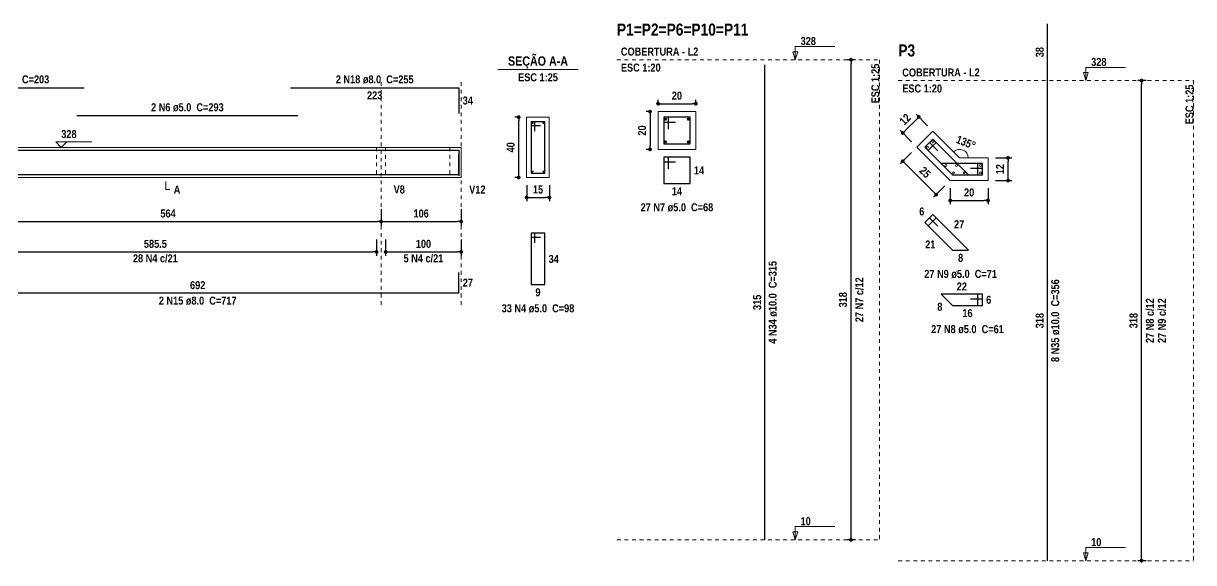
# Model space of a CAD drawing. Header units: millimetres. Extents: x 2249 to 2676, y -663 to -441.
# Drawn here: x 2477.18 to 2508.16, y -570.56 to -556.28 of the extents above; entities that cross this region are included whole.
import ezdxf

# ---------------------------------------------------------------- set-up
doc = ezdxf.new("R2010")
doc.units = ezdxf.units.MM
doc.header["$LTSCALE"] = 0.5
doc.header["$MEASUREMENT"] = 0
doc.header["$PDMODE"] = 34
doc.linetypes.add('DOT2', pattern=[3.175, 0, -3.175])
doc.layers.get('0').update_dxf_attribs({"linetype": 'CONTINUOUS'})
doc.layers.get('DEFPOINTS').update_dxf_attribs({"linetype": 'CONTINUOUS'})
for name, color, linetype, lineweight in [('Descrição da armadura', 7, 'CONTINUOUS', 5), ('DT-Barras na forma', 2, 'CONTINUOUS', 30), ('DT-Barras no corte', 5, 'CONTINUOUS', 5), ('DT-Barras rebatidas', 2, 'CONTINUOUS', 30), ('DT-Cotas', 9, 'CONTINUOUS', 5), ('DT-Forma', 5, 'CONTINUOUS', 5), ('DT-Pontilhado', 9, 'DOT2', 5), ('DT-Textos', 7, 'CONTINUOUS', 5), ('DT-Título', 3, 'CONTINUOUS', 20), ('Textos armaduras', 7, 'CONTINUOUS', 5)]:
    doc.layers.add(name, color=color, linetype=linetype, lineweight=lineweight)
doc.styles.add('ARIAL', font='ARIALNB.TTF')
doc.dimstyles.new('UM_20.000000', dxfattribs={"dimtxt": 0.18, "dimasz": 0.1, "dimexe": 0.1, "dimexo": 0.2, "dimgap": 0, "dimtad": 1, "dimtih": 1, "dimtoh": 1, "dimdec": 1, "dimlfac": 20, "dimzin": 0, "dimdsep": 46, "dimtxsty": 'Standard', "dimblk": 'CLOSED', "dimblk1": 'CLOSED', "dimblk2": 'CLOSED', "dimcen": 0.09, "dimdle": 0.1, "dimadec": 1, "dimazin": 2, "dimtfac": 1, "dimtdec": 4, "dimtofl": 0, "dimtmove": 0, "dimatfit": 3, "dimldrblk": 'CLOSED', "dimfxl": 1, "dimtolj": 1, "dimarcsym": 0})
doc.dimstyles.new('UM_25.000000', dxfattribs={"dimtxt": 0.18, "dimasz": 0.1, "dimexe": 0.1, "dimexo": 0.2, "dimgap": 0, "dimtad": 1, "dimtih": 1, "dimtoh": 1, "dimdec": 1, "dimlfac": 25, "dimzin": 0, "dimdsep": 46, "dimtxsty": 'Standard', "dimblk": 'CLOSED', "dimblk1": 'CLOSED', "dimblk2": 'CLOSED', "dimcen": 0.09, "dimdle": 0.1, "dimadec": 1, "dimazin": 2, "dimtfac": 1, "dimtdec": 4, "dimtofl": 0, "dimtmove": 0, "dimatfit": 3, "dimldrblk": 'CLOSED', "dimfxl": 1, "dimtolj": 1, "dimarcsym": 0})
doc.dimstyles.new('UM_50.000000', dxfattribs={"dimtxt": 0.18, "dimasz": 0.1, "dimexe": 0.1, "dimexo": 0.2, "dimgap": 0, "dimtad": 1, "dimtih": 1, "dimtoh": 1, "dimdec": 1, "dimlfac": 50, "dimzin": 0, "dimdsep": 46, "dimtxsty": 'Standard', "dimblk": 'CLOSED', "dimblk1": 'CLOSED', "dimblk2": 'CLOSED', "dimcen": 0.09, "dimdle": 0.1, "dimadec": 1, "dimazin": 2, "dimtfac": 1, "dimtdec": 4, "dimtofl": 0, "dimtmove": 0, "dimatfit": 3, "dimldrblk": 'CLOSED', "dimfxl": 1, "dimtolj": 1, "dimarcsym": 0})

# ---------------------------------------------------------------- blocks, each defined once
blk = doc.blocks.new('_Dot')
at = {"color": 0, "linetype": 'ByBlock', "lineweight": -2}
blk.add_line((-0.5, 0), (-1, 0), dxfattribs=at)
at = {"color": 0, "linetype": 'ByBlock', "const_width": 0.5}
blk.add_lwpolyline([(-0.25, 0, 1), (0.25, 0, 1)], format="xyb", close=True, dxfattribs=at)
blk = doc.blocks.new('*D332')
at = {"layer": 'DEFPOINTS', "color": 0}
for p in [(2475.369, -560.998), (2486.65, -560.998), (2486.65, -561.527)]:
    blk.add_point(p, dxfattribs=at)
at = {"layer": 'DT-Cotas', "color": 0, "lineweight": -2}
for p, q in [((2475.369, -561.198), (2475.369, -561.627)), ((2486.65, -561.198), (2486.65, -561.627)), ((2475.469, -561.527), (2486.55, -561.527))]:
    blk.add_line(p, q, dxfattribs=at)
at = {"layer": 'DT-Cotas', "color": 0, "lineweight": -2, "xscale": 0.1, "yscale": 0.1, "zscale": 0.1, "rotation": 180}
blk.add_blockref('_Dot', (2475.369, -561.527), dxfattribs=at)
at = {"layer": 'DT-Cotas', "color": 0, "lineweight": -2, "xscale": 0.1, "yscale": 0.1, "zscale": 0.1}
blk.add_blockref('_Dot', (2486.65, -561.527), dxfattribs=at)
at = {"layer": 'DT-Cotas', "insert": (2481.009, -561.315), "char_height": 0.2118, "attachment_point": 5, "rotation": 0.0057, "style": 'ARIAL'}
blk.add_mtext('\\A1;564', dxfattribs=at)
blk = doc.blocks.new('DOT')
at = {"color": 210}
for p, q in [((-1, 0), (1, 0)), ((0, 1), (0, -1))]:
    blk.add_line(p, q, dxfattribs=at)
blk.add_circle((0, 0), 0.25, dxfattribs=at)
blk = doc.blocks.new('*D333')
at = {"layer": 'DEFPOINTS', "color": 0}
for p in [(2486.65, -560.998), (2488.77, -560.998), (2488.77, -561.527)]:
    blk.add_point(p, dxfattribs=at)
at = {"layer": 'DT-Cotas', "color": 0, "lineweight": -2}
for p, q in [((2486.65, -561.198), (2486.65, -561.627)), ((2488.77, -561.198), (2488.77, -561.627)), ((2486.75, -561.527), (2488.67, -561.527))]:
    blk.add_line(p, q, dxfattribs=at)
at = {"layer": 'DT-Cotas', "color": 0, "lineweight": -2, "xscale": 0.1, "yscale": 0.1, "zscale": 0.1, "rotation": 180}
blk.add_blockref('_Dot', (2486.65, -561.527), dxfattribs=at)
at = {"layer": 'DT-Cotas', "color": 0, "lineweight": -2, "xscale": 0.1, "yscale": 0.1, "zscale": 0.1}
blk.add_blockref('_Dot', (2488.77, -561.527), dxfattribs=at)
at = {"layer": 'DT-Cotas', "insert": (2487.71, -561.315), "char_height": 0.2118, "attachment_point": 5, "rotation": 0.0057, "style": 'ARIAL'}
blk.add_mtext('\\A1;106', dxfattribs=at)
blk = doc.blocks.new('*D334')
at = {"layer": 'DEFPOINTS', "color": 0}
for p in [(2490.291, -558.762), (2490.503, -558.762), (2490.503, -560.362)]:
    blk.add_point(p, dxfattribs=at)
at = {"layer": 'DT-Cotas', "color": 0, "lineweight": -2}
for p, q in [((2490.303, -558.762), (2490.191, -558.762)), ((2490.291, -560.262), (2490.291, -558.862)), ((2490.303, -560.362), (2490.191, -560.362))]:
    blk.add_line(p, q, dxfattribs=at)
at = {"layer": 'DT-Cotas', "color": 0, "lineweight": -2, "xscale": 0.1, "yscale": 0.1, "zscale": 0.1}
for p, rotation in [((2490.291, -558.762), 90), ((2490.291, -560.362), 270)]:
    blk.add_blockref('_Dot', p, dxfattribs=dict(at, rotation=rotation))
at = {"layer": 'DT-Cotas', "insert": (2490.079, -559.562), "char_height": 0.2118, "attachment_point": 5, "rotation": 90, "style": 'ARIAL'}
blk.add_mtext('\\A1;40', dxfattribs=at)
blk = doc.blocks.new('*D335')
at = {"layer": 'DEFPOINTS', "color": 0}
for p in [(2490.503, -560.362), (2491.103, -560.362), (2491.103, -560.892)]:
    blk.add_point(p, dxfattribs=at)
at = {"layer": 'DT-Cotas', "color": 0, "lineweight": -2}
for p, q in [((2490.503, -560.562), (2490.503, -560.992)), ((2491.103, -560.562), (2491.103, -560.992)), ((2490.603, -560.892), (2491.003, -560.892))]:
    blk.add_line(p, q, dxfattribs=at)
at = {"layer": 'DT-Cotas', "color": 0, "lineweight": -2, "xscale": 0.1, "yscale": 0.1, "zscale": 0.1, "rotation": 180}
blk.add_blockref('_Dot', (2490.503, -560.892), dxfattribs=at)
at = {"layer": 'DT-Cotas', "color": 0, "lineweight": -2, "xscale": 0.1, "yscale": 0.1, "zscale": 0.1}
blk.add_blockref('_Dot', (2491.103, -560.892), dxfattribs=at)
at = {"layer": 'DT-Cotas', "insert": (2490.803, -560.68), "char_height": 0.2118, "attachment_point": 5, "rotation": 0.0057, "style": 'ARIAL'}
blk.add_mtext('\\A1;15', dxfattribs=at)
blk = doc.blocks.new('*D336')
at = {"layer": 'DEFPOINTS', "color": 0}
for p in [(2474.819, -561.802), (2486.53, -561.802), (2486.53, -562.332)]:
    blk.add_point(p, dxfattribs=at)
at = {"layer": 'DT-Cotas', "color": 0, "lineweight": -2}
for p, q in [((2474.819, -562.002), (2474.819, -562.432)), ((2486.53, -562.002), (2486.53, -562.432)), ((2474.919, -562.332), (2486.43, -562.332))]:
    blk.add_line(p, q, dxfattribs=at)
at = {"layer": 'DT-Cotas', "color": 0, "lineweight": -2, "xscale": 0.1, "yscale": 0.1, "zscale": 0.1, "rotation": 180}
blk.add_blockref('_Dot', (2474.819, -562.332), dxfattribs=at)
at = {"layer": 'DT-Cotas', "color": 0, "lineweight": -2, "xscale": 0.1, "yscale": 0.1, "zscale": 0.1}
blk.add_blockref('_Dot', (2486.53, -562.332), dxfattribs=at)
at = {"layer": 'DT-Cotas', "insert": (2480.674, -562.12), "char_height": 0.2118, "attachment_point": 5, "style": 'ARIAL'}
blk.add_mtext('\\A1;585.5', dxfattribs=at)
blk = doc.blocks.new('*D337')
at = {"layer": 'DEFPOINTS', "color": 0}
for p in [(2486.77, -561.802), (2488.77, -561.802), (2488.77, -562.332)]:
    blk.add_point(p, dxfattribs=at)
at = {"layer": 'DT-Cotas', "color": 0, "lineweight": -2}
for p, q in [((2486.77, -562.002), (2486.77, -562.432)), ((2488.77, -562.002), (2488.77, -562.432)), ((2486.87, -562.332), (2488.67, -562.332))]:
    blk.add_line(p, q, dxfattribs=at)
at = {"layer": 'DT-Cotas', "color": 0, "lineweight": -2, "xscale": 0.1, "yscale": 0.1, "zscale": 0.1, "rotation": 180}
blk.add_blockref('_Dot', (2486.77, -562.332), dxfattribs=at)
at = {"layer": 'DT-Cotas', "color": 0, "lineweight": -2, "xscale": 0.1, "yscale": 0.1, "zscale": 0.1}
blk.add_blockref('_Dot', (2488.77, -562.332), dxfattribs=at)
at = {"layer": 'DT-Cotas', "insert": (2487.77, -562.12), "char_height": 0.2118, "attachment_point": 5, "rotation": 0.0057, "style": 'ARIAL'}
blk.add_mtext('\\A1;100', dxfattribs=at)
blk = doc.blocks.new('*D338')
at = {"layer": 'DEFPOINTS', "color": 0}
for p in [(2493.98, -558.616), (2493.768, -559.616), (2493.98, -559.616)]:
    blk.add_point(p, dxfattribs=at)
at = {"layer": 'DT-Cotas', "color": 0, "lineweight": -2}
for p, q in [((2493.78, -558.616), (2493.668, -558.616)), ((2493.768, -558.716), (2493.768, -559.516)), ((2493.78, -559.616), (2493.668, -559.616))]:
    blk.add_line(p, q, dxfattribs=at)
at = {"layer": 'DT-Cotas', "color": 0, "lineweight": -2, "xscale": 0.1, "yscale": 0.1, "zscale": 0.1}
for p, rotation in [((2493.768, -558.616), 90), ((2493.768, -559.616), 270)]:
    blk.add_blockref('_Dot', p, dxfattribs=dict(at, rotation=rotation))
at = {"layer": 'DT-Cotas', "insert": (2493.556, -559.116), "char_height": 0.2118, "attachment_point": 5, "rotation": 90, "style": 'ARIAL'}
blk.add_mtext('\\A1;20', dxfattribs=at)
blk = doc.blocks.new('*D339')
at = {"layer": 'DEFPOINTS', "color": 0}
for p in [(2494.98, -558.405), (2493.98, -558.616), (2494.98, -558.616)]:
    blk.add_point(p, dxfattribs=at)
at = {"layer": 'DT-Cotas', "color": 0, "lineweight": -2}
for p, q in [((2493.98, -558.416), (2493.98, -558.305)), ((2494.08, -558.405), (2494.88, -558.405)), ((2494.98, -558.416), (2494.98, -558.305))]:
    blk.add_line(p, q, dxfattribs=at)
at = {"layer": 'DT-Cotas', "color": 0, "lineweight": -2, "xscale": 0.1, "yscale": 0.1, "zscale": 0.1, "rotation": 180}
blk.add_blockref('_Dot', (2493.98, -558.405), dxfattribs=at)
at = {"layer": 'DT-Cotas', "color": 0, "lineweight": -2, "xscale": 0.1, "yscale": 0.1, "zscale": 0.1}
blk.add_blockref('_Dot', (2494.98, -558.405), dxfattribs=at)
at = {"layer": 'DT-Cotas', "insert": (2494.48, -558.193), "char_height": 0.2118, "attachment_point": 5, "rotation": 0.0057, "style": 'ARIAL'}
blk.add_mtext('\\A1;20', dxfattribs=at)
blk = doc.blocks.new('*D340')
at = {"layer": 'DEFPOINTS', "color": 0}
for p in [(2499.088, -557.24), (2499.405, -557.24), (2499.405, -569.96)]:
    blk.add_point(p, dxfattribs=at)
at = {"layer": 'DT-Cotas', "color": 0, "lineweight": -2}
for p, q in [((2499.205, -557.24), (2498.988, -557.24)), ((2499.088, -569.86), (2499.088, -557.34)), ((2499.205, -569.96), (2498.988, -569.96))]:
    blk.add_line(p, q, dxfattribs=at)
at = {"layer": 'DT-Cotas', "color": 0, "lineweight": -2, "xscale": 0.1, "yscale": 0.1, "zscale": 0.1}
for p, rotation in [((2499.088, -557.24), 90), ((2499.088, -569.96), 270)]:
    blk.add_blockref('_Dot', p, dxfattribs=dict(at, rotation=rotation))
at = {"layer": 'DT-Cotas', "insert": (2498.876, -563.6), "char_height": 0.2118, "attachment_point": 5, "rotation": 90, "style": 'ARIAL'}
blk.add_mtext('\\A1;318', dxfattribs=at)
blk = doc.blocks.new('*D341')
at = {"layer": 'DEFPOINTS', "color": 0}
for p in [(2500.456, -559.182), (2501.255, -559.132), (2500.831, -559.557)]:
    blk.add_point(p, dxfattribs=at)
at = {"layer": 'DT-Cotas', "color": 0, "lineweight": -2}
for p, q in [((2501.114, -558.991), (2500.81, -558.687)), ((2500.81, -558.829), (2500.527, -559.111)), ((2500.689, -559.415), (2500.386, -559.111))]:
    blk.add_line(p, q, dxfattribs=at)
at = {"layer": 'DT-Cotas', "color": 0, "lineweight": -2, "xscale": 0.1, "yscale": 0.1, "zscale": 0.1}
for p, rotation in [((2500.881, -558.758), 44.99999999999233), ((2500.456, -559.182), 224.9999999999923)]:
    blk.add_blockref('_Dot', p, dxfattribs=dict(at, rotation=rotation))
at = {"layer": 'DT-Cotas', "insert": (2500.519, -558.82), "char_height": 0.2118, "attachment_point": 5, "rotation": 45, "style": 'ARIAL'}
blk.add_mtext('\\A1;12', dxfattribs=at)
blk = doc.blocks.new('*D342')
at = {"layer": 'DEFPOINTS', "color": 0}
for p in [(2500.831, -559.557), (2501.715, -560.441), (2501.34, -560.815)]:
    blk.add_point(p, dxfattribs=at)
at = {"layer": 'DT-Cotas', "color": 0, "lineweight": -2}
for p, q in [((2500.689, -559.698), (2500.386, -560.002)), ((2500.527, -560.002), (2501.27, -560.744)), ((2501.573, -560.582), (2501.27, -560.886))]:
    blk.add_line(p, q, dxfattribs=at)
at = {"layer": 'DT-Cotas', "color": 0, "lineweight": -2, "xscale": 0.1, "yscale": 0.1, "zscale": 0.1}
for p, rotation in [((2500.456, -559.931), 135.0000324113827), ((2501.34, -560.815), 315.0000324113827)]:
    blk.add_blockref('_Dot', p, dxfattribs=dict(at, rotation=rotation))
at = {"layer": 'DT-Cotas', "insert": (2501.048, -560.223), "char_height": 0.2118, "attachment_point": 5, "rotation": 315, "style": 'ARIAL'}
blk.add_mtext('\\A1;25', dxfattribs=at)
blk = doc.blocks.new('*D343')
at = {"layer": 'DEFPOINTS', "color": 0}
for p in [(2501.715, -560.441), (2502.715, -560.441), (2502.715, -560.97)]:
    blk.add_point(p, dxfattribs=at)
at = {"layer": 'DT-Cotas', "color": 0, "lineweight": -2}
for p, q in [((2501.715, -560.641), (2501.715, -561.07)), ((2502.715, -560.641), (2502.715, -561.07)), ((2501.815, -560.97), (2502.615, -560.97))]:
    blk.add_line(p, q, dxfattribs=at)
at = {"layer": 'DT-Cotas', "color": 0, "lineweight": -2, "xscale": 0.1, "yscale": 0.1, "zscale": 0.1, "rotation": 180}
blk.add_blockref('_Dot', (2501.715, -560.97), dxfattribs=at)
at = {"layer": 'DT-Cotas', "color": 0, "lineweight": -2, "xscale": 0.1, "yscale": 0.1, "zscale": 0.1}
blk.add_blockref('_Dot', (2502.715, -560.97), dxfattribs=at)
at = {"layer": 'DT-Cotas', "insert": (2502.215, -560.758), "char_height": 0.2118, "attachment_point": 5, "rotation": 0.0057, "style": 'ARIAL'}
blk.add_mtext('\\A1;20', dxfattribs=at)
blk = doc.blocks.new('*D344')
at = {"layer": 'DEFPOINTS', "color": 0}
for p in [(2502.715, -559.841), (2503.244, -559.841), (2502.715, -560.441)]:
    blk.add_point(p, dxfattribs=at)
at = {"layer": 'DT-Cotas', "color": 0, "lineweight": -2}
for p, q in [((2502.915, -559.841), (2503.344, -559.841)), ((2503.244, -560.341), (2503.244, -559.941)), ((2502.915, -560.441), (2503.344, -560.441))]:
    blk.add_line(p, q, dxfattribs=at)
at = {"layer": 'DT-Cotas', "color": 0, "lineweight": -2, "xscale": 0.1, "yscale": 0.1, "zscale": 0.1}
for p, rotation in [((2503.244, -559.841), 90), ((2503.244, -560.441), 270)]:
    blk.add_blockref('_Dot', p, dxfattribs=dict(at, rotation=rotation))
at = {"layer": 'DT-Cotas', "insert": (2503.032, -560.141), "char_height": 0.2118, "attachment_point": 5, "rotation": 90, "style": 'ARIAL'}
blk.add_mtext('\\A1;12', dxfattribs=at)
blk = doc.blocks.new('*D345')
at = {"layer": 'DEFPOINTS', "color": 0}
for p in [(2506.779, -557.793), (2507.097, -557.793), (2507.097, -570.513)]:
    blk.add_point(p, dxfattribs=at)
at = {"layer": 'DT-Cotas', "color": 0, "lineweight": -2}
for p, q in [((2506.897, -557.793), (2506.679, -557.793)), ((2506.779, -570.413), (2506.779, -557.893)), ((2506.897, -570.513), (2506.679, -570.513))]:
    blk.add_line(p, q, dxfattribs=at)
at = {"layer": 'DT-Cotas', "color": 0, "lineweight": -2, "xscale": 0.1, "yscale": 0.1, "zscale": 0.1}
for p, rotation in [((2506.779, -557.793), 90), ((2506.779, -570.513), 270)]:
    blk.add_blockref('_Dot', p, dxfattribs=dict(at, rotation=rotation))
at = {"layer": 'DT-Cotas', "insert": (2506.567, -564.153), "char_height": 0.2118, "attachment_point": 5, "rotation": 90, "style": 'ARIAL'}
blk.add_mtext('\\A1;318', dxfattribs=at)

msp = doc.modelspace()

# ---------------------------------------------------------------- linework, layer by layer
at = {"layer": 'DT-Barras na forma'}
for p, q in [((2490.7225, -558.8822), (2490.6225, -558.8822)), ((2490.6225, -558.8822), (2490.6225, -560.2422)), ((2490.9825, -558.8822), (2490.6225, -558.8822)), ((2490.6225, -558.8822), (2490.6225, -558.9822)), ((2490.6225, -558.9822), (2490.8725, -558.9822)), ((2490.7225, -559.1322), (2490.7225, -558.8822)), ((2490.9825, -560.2422), (2490.9825, -558.8822)), ((2490.6225, -560.2422), (2490.9825, -560.2422))]:
    msp.add_line(p, q, dxfattribs=at)
for points in [[(2494.2545, -559.079), (2494.2545, -558.7665), (2494.1295, -558.7665), (2494.1295, -559.4665), (2494.8295, -559.4665), (2494.8295, -558.7665), (2494.1295, -558.7665), (2494.1295, -558.8915), (2494.442, -558.8915)], [(2501.1225, -559.6538), (2501.3435, -559.4329), (2501.2551, -559.3445), (2501.043, -559.5566), (2501.7769, -560.2905), (2502.2011, -560.2905), (2501.2551, -559.3445), (2501.1667, -559.4329), (2501.3877, -559.6538)], [(2474.8789, -559.8242), (2474.8789, -559.6402), (2478.7939, -559.6402)], [(2478.5939, -559.6372), (2484.4496, -559.6372)], [(2484.2496, -559.6402), (2488.7104, -559.6402), (2488.7104, -560.3202)], [(2474.8789, -560.2842), (2488.7104, -560.2842), (2488.7104, -559.7446)], [(2502.2522, -560.1155), (2502.5647, -560.1155), (2502.5647, -559.9905), (2501.4769, -559.9905), (2501.7769, -560.2905), (2502.5647, -560.2905), (2502.5647, -559.9905), (2502.4397, -559.9905), (2502.4397, -560.303)]]:
    msp.add_lwpolyline(points, dxfattribs=at)
at = {"layer": 'DT-Barras no corte'}
for p, q in [((2494.1545, -558.8415), (2494.2045, -558.7915)), ((2494.1545, -558.7915), (2494.2045, -558.8415)), ((2494.7545, -558.8415), (2494.8045, -558.7915)), ((2494.7545, -558.7915), (2494.8045, -558.8415)), ((2494.1545, -559.4415), (2494.2045, -559.3915)), ((2494.1545, -559.3915), (2494.2045, -559.4415)), ((2494.7545, -559.4415), (2494.8045, -559.3915)), ((2494.7545, -559.3915), (2494.8045, -559.4415))]:
    msp.add_line(p, q, dxfattribs=at)
for centre, radius in [((2490.6585, -558.9182), 0.016), ((2490.9465, -558.9182), 0.016), ((2494.1795, -558.8165), 0.025), ((2494.7795, -558.8165), 0.025), ((2494.1795, -559.4165), 0.025), ((2494.7795, -559.4165), 0.025), ((2501.2551, -559.4152), 0.025), ((2501.1137, -559.5566), 0.025), ((2501.5976, -560.0405), 0.025), ((2501.8804, -560.0405), 0.025), ((2502.5147, -560.0405), 0.025), ((2490.6585, -560.2062), 0.016), ((2490.9465, -560.2062), 0.016), ((2501.7976, -560.2405), 0.025), ((2502.0804, -560.2405), 0.025), ((2502.5147, -560.2405), 0.025)]:
    msp.add_circle(centre, radius, dxfattribs=at)
at = {"layer": 'DT-Barras rebatidas'}
for p, q in [((2504.2888, -557.7934), (2504.2888, -556.2867)), ((2496.8093, -569.9598), (2496.8094, -557.3758)), ((2504.2888, -570.5134), (2504.2888, -557.7934)), ((2474.8789, -557.9811), (2478.7939, -557.9811)), ((2484.2496, -557.9811), (2488.7104, -557.9811)), ((2488.7104, -557.9811), (2488.7104, -558.6611)), ((2478.5939, -558.7194), (2484.4496, -558.7194)), ((2494.2545, -559.8224), (2494.1295, -559.8224)), ((2494.1295, -559.8224), (2494.1295, -560.5224)), ((2494.8295, -559.8224), (2494.1295, -559.8224)), ((2494.1295, -559.8224), (2494.1295, -559.9474)), ((2494.1295, -559.9474), (2494.442, -559.9474)), ((2494.2545, -560.1349), (2494.2545, -559.8224)), ((2494.8295, -560.5224), (2494.8295, -559.8224)), ((2494.1295, -560.5224), (2494.8295, -560.5224)), ((2501.2551, -561.3406), (2501.043, -561.5528)), ((2501.043, -561.5528), (2501.7769, -562.2866)), ((2501.1225, -561.65), (2501.3435, -561.429)), ((2501.2551, -561.3406), (2501.1667, -561.429)), ((2501.1667, -561.429), (2501.3877, -561.65)), ((2501.3435, -561.429), (2501.2551, -561.3406)), ((2502.2011, -562.2866), (2501.2551, -561.3406)), ((2490.7225, -561.8389), (2490.6225, -561.8389)), ((2490.6225, -561.8389), (2490.6225, -563.1989)), ((2490.9825, -561.8389), (2490.6225, -561.8389)), ((2490.6225, -561.8389), (2490.6225, -561.9389)), ((2490.7225, -562.0889), (2490.7225, -561.8389)), ((2490.9825, -563.1989), (2490.9825, -561.8389)), ((2490.6225, -561.9389), (2490.8725, -561.9389)), ((2501.7769, -562.2866), (2502.2011, -562.2866)), ((2488.7104, -563.4188), (2488.7104, -562.8792)), ((2474.8789, -563.4188), (2488.7104, -563.4188)), ((2490.6225, -563.1989), (2490.9825, -563.1989)), ((2502.5647, -563.4515), (2501.4769, -563.4515)), ((2501.4769, -563.4515), (2501.7769, -563.7515)), ((2502.2522, -563.5765), (2502.5647, -563.5765)), ((2502.5647, -563.4515), (2502.4397, -563.4515)), ((2502.4397, -563.4515), (2502.4397, -563.764)), ((2502.5647, -563.5765), (2502.5647, -563.4515)), ((2502.5647, -563.7515), (2502.5647, -563.4515)), ((2501.7769, -563.7515), (2502.5647, -563.7515))]:
    msp.add_line(p, q, dxfattribs=at)
at = {"layer": 'DT-Cotas'}
msp.add_arc((2501.9633, -559.8405), 0.2254, 0, 135, dxfattribs=at)
at = {"layer": 'DT-Forma'}
for p, q in [((2491.1025, -558.7622), (2490.5025, -558.7622)), ((2490.5025, -558.7622), (2490.5025, -560.3622)), ((2491.1025, -560.3622), (2491.1025, -558.7622)), ((2475.3688, -559.5622), (2486.5296, -559.5622)), ((2486.5296, -559.5622), (2486.7696, -559.5622)), ((2486.7696, -559.5622), (2488.4704, -559.5622)), ((2488.4704, -559.5622), (2488.7704, -559.5622)), ((2475.3688, -560.3622), (2486.5296, -560.3622)), ((2486.5296, -560.3622), (2486.7696, -560.3622)), ((2486.7696, -560.3622), (2488.4704, -560.3622)), ((2488.4704, -560.3622), (2488.7704, -560.3622)), ((2490.5025, -560.3622), (2491.1025, -560.3622))]:
    msp.add_line(p, q, dxfattribs=at)
at = {"layer": 'DT-Forma', "linetype": 'Continuous'}
msp.add_line((2488.7704, -559.5622), (2488.7704, -560.3622), dxfattribs=at)
at = {"layer": 'DT-Forma'}
for points in [[(2493.9795, -559.6165), (2493.9795, -558.6165), (2494.9795, -558.6165), (2494.9795, -559.6165), (2493.9795, -559.6165)], [(2501.7147, -560.4405), (2502.7147, -560.4405), (2502.7147, -559.8405), (2501.9633, -559.8405), (2501.2551, -559.1324), (2500.8309, -559.5566), (2501.7147, -560.4405)]]:
    msp.add_lwpolyline(points, close=True, dxfattribs=at)
at = {"layer": 'DT-Pontilhado', "ltscale": 0.05}
for p, q in [((2492.891, -557.2398), (2499.8391, -557.2398)), ((2499.8391, -557.2398), (2499.8391, -569.9598)), ((2486.6496, -563.7365), (2486.6496, -557.7693)), ((2488.7704, -563.7365), (2488.7704, -557.7693)), ((2500.3391, -557.7934), (2508.1557, -557.7934)), ((2508.1557, -557.7934), (2508.1557, -570.5134)), ((2486.5296, -559.5622), (2486.5296, -560.3622)), ((2486.7696, -559.5622), (2486.7696, -560.3622)), ((2488.4704, -559.5622), (2488.4704, -560.3622)), ((2492.891, -569.9598), (2499.8391, -569.9598)), ((2500.3391, -570.5134), (2508.1557, -570.5134))]:
    msp.add_line(p, q, dxfattribs=at)
at = {"layer": 'DT-Textos'}
msp.add_line((2489.7435, -557.4973), (2491.8615, -557.4973), dxfattribs=at)
for points in [[(2497.6142, -557.2398), (2497.6777, -557.028), (2497.5506, -557.028), (2497.6142, -557.2398), (2497.6142, -556.8898), (2498.6642, -556.8898)], [(2505.3054, -557.7934), (2505.369, -557.5816), (2505.2419, -557.5816), (2505.3054, -557.7934), (2505.3054, -557.4434), (2506.3554, -557.4434)], [(2478.3321, -559.4139), (2478.1839, -559.5622), (2478.0356, -559.4139), (2478.9887, -559.4139)], [(2480.9492, -560.4681), (2480.9492, -560.6799), (2481.0551, -560.6799)], [(2497.6142, -569.9598), (2497.6777, -569.748), (2497.5506, -569.748), (2497.6142, -569.9598), (2497.6142, -569.6098), (2498.6642, -569.6098)], [(2505.3054, -570.5134), (2505.369, -570.3016), (2505.2419, -570.3016), (2505.3054, -570.5134), (2505.3054, -570.1634), (2506.3554, -570.1634)]]:
    msp.add_lwpolyline(points, dxfattribs=at)

# ---------------------------------------------------------------- texts
at = {"layer": 'Descrição da armadura', "char_height": 0.2118, "attachment_point": 8, "line_spacing_factor": 0.9, "style": 'ARIAL'}
for s, insert, width in [('2 N27 ø8.0  C=203', (2476.8368, -557.8748), 4.32072), ('2 N18 ø8.0  C=255', (2486.4798, -557.8748), 4.32072), ('2 N6 ø5.0  C=293', (2481.5218, -558.6138), 4.06656), ('27 N7 ø5.0  C=68', (2494.48, -561.2638), 4.06656), ('28 N4 c/21', (2480.6743, -562.6136), 2.5416), ('5 N4 c/21', (2487.77, -562.6136), 2.28744), ('27 N9 ø5.0  C=71', (2501.9891, -563.0284), 4.06656), ('2 N15 ø8.0  C=717', (2481.7948, -563.7368), 4.32072), ('33 N4 ø5.0  C=98', (2490.8028, -563.9398), 4.06656), ('27 N8 ø5.0  C=61', (2502.1711, -564.4924), 4.06656)]:
    msp.add_mtext(s, dxfattribs=dict(at, insert=insert, width=width))
at = {"layer": 'Descrição da armadura', "char_height": 0.2118, "attachment_point": 8, "rotation": 90.00021, "line_spacing_factor": 0.9, "style": 'ARIAL'}
for s, insert, width in [('4 N34 ø10.0  C=315', (2497.1272, -563.6677), 4.57488), ('27 N7 c/12', (2499.4195, -563.5998), 2.5816), ('8 N35 ø10.0  C=356', (2504.6062, -564.1533), 4.57488), ('27 N8 c/12', (2507.1107, -564.1534), 2.5816), ('27 N9 c/12', (2507.4284, -564.1534), 2.5816)]:
    msp.add_mtext(s, dxfattribs=dict(at, insert=insert, width=width))
at = {"layer": 'DT-Cotas', "insert": (2502.0903, -559.5345), "char_height": 0.2118, "width": 1.01664, "attachment_point": 8, "rotation": 337.99842, "line_spacing_factor": 0.798, "style": 'ARIAL'}
msp.add_mtext('135°', dxfattribs=at)
at = {"layer": 'DT-Textos', "line_spacing_factor": 0.798, "style": 'ARIAL'}
for s, insert, char_height, width, attachment_point in [('COBERTURA - L2', (2492.997, -557.1338), 0.2118, 3.55824, 7), ('328', (2497.754, -556.8548), 0.2118, 0.76248, 7), ('SEÇÃO A-A', (2490.8028, -557.4727), 0.2471, 2.66868, 8), ('328', (2505.4451, -557.4084), 0.2118, 0.76248, 7), ('ESC 1:20', (2492.997, -557.5578), 0.2118, 2.03328, 7), ('COBERTURA - L2', (2500.4451, -557.6874), 0.2118, 3.55824, 7), ('ESC 1:25', (2490.8028, -557.8148), 0.2118, 2.03328, 8), ('ESC 1:20', (2500.4451, -558.1114), 0.2118, 2.03328, 7), ('328', (2478.1838, -559.3188), 0.2118, 0.76248, 7), ('A', (2481.1608, -560.7858), 0.2118, 0.25416, 7), ('V8', (2486.9818, -560.7858), 0.2118, 0.50832, 7), ('V12', (2488.9818, -560.7858), 0.2118, 0.76248, 7), ('10', (2497.754, -569.5748), 0.2118, 0.50832, 7), ('10', (2505.4451, -570.1284), 0.2118, 0.50832, 7)]:
    msp.add_mtext(s, dxfattribs=dict(at, insert=insert, char_height=char_height, width=width, attachment_point=attachment_point))
at = {"layer": 'DT-Textos', "char_height": 0.2118, "width": 2.03328, "attachment_point": 9, "rotation": 90.00021, "line_spacing_factor": 0.798, "style": 'ARIAL'}
for insert in [(2499.8392, -557.3457), (2508.1562, -557.8993)]:
    msp.add_mtext('ESC 1:25', dxfattribs=dict(at, insert=insert))
at = {"layer": 'DT-Título', "char_height": 0.3177, "attachment_point": 7, "line_spacing_factor": 0.798, "style": 'ARIAL'}
for s, insert, width in [('P1=P2=P6=P10=P11', (2492.891, -556.6048), 6.09984), ('P3', (2500.3391, -557.1584), 0.76248)]:
    msp.add_mtext(s, dxfattribs=dict(at, insert=insert, width=width))
at = {"layer": 'Textos armaduras', "char_height": 0.2118, "attachment_point": 8, "rotation": 90.00021, "line_spacing_factor": 0.9, "style": 'ARIAL'}
for s, insert, width in [('38', (2504.1915, -557.04), 0.90832), ('315', (2496.7121, -563.6678), 1.16248), ('318', (2504.1915, -564.1534), 1.16248)]:
    msp.add_mtext(s, dxfattribs=dict(at, insert=insert, width=width))
at = {"layer": 'Textos armaduras', "char_height": 0.2118, "line_spacing_factor": 0.9, "style": 'ARIAL'}
for s, insert, width, attachment_point in [('223', (2486.48, -558.0783), 1.16248, 2), ('34', (2488.8104, -558.2152), 0.90832, 1), ('14', (2494.9296, -560.0665), 0.90832, 1), ('14', (2494.4795, -560.6196), 0.90832, 2), ('6', (2501.0292, -561.3692), 0.65416, 9), ('27', (2501.8162, -561.7044), 0.90832, 7), ('21', (2501.3219, -562.0289), 0.90832, 3), ('34', (2491.0826, -562.413), 0.90832, 1), ('8', (2501.989, -562.3839), 0.65416, 2), ('692', (2481.7947, -563.3215), 1.16248, 8), ('27', (2488.8105, -563.0431), 0.90832, 1), ('9', (2490.8025, -563.2961), 0.65416, 2), ('22', (2502.0208, -563.3543), 0.90832, 8), ('8', (2501.507, -563.679), 0.65416, 3), ('6', (2502.6647, -563.4956), 0.65416, 1), ('16', (2502.1708, -563.8488), 0.90832, 2)]:
    msp.add_mtext(s, dxfattribs=dict(at, insert=insert, width=width, attachment_point=attachment_point))

# ---------------------------------------------------------------- dimensions: what is measured, and where the dimension line sits
at = {"layer": 'DT-Cotas'}
for base, p1, p2, angle, dimstyle, override, picture, middle, dimtype, turn in [((2499.0878, -557.2398), (2499.4055, -569.9598), (2499.4055, -557.2398), 90, 'UM_25.000000', {"dimtxt": 0.2118, "dimasz": 0.1, "dimexe": 0.1, "dimexo": 0.2, "dimtad": 1, "dimtih": 0, "dimtoh": 0, "dimdec": 1, "dimlfac": 25, "dimzin": 8, "dimtxsty": 'ARIAL', "dimblk": 'Dot', "dimblk1": 'Dot', "dimblk2": 'Dot', "dimsah": 1, "dimdle": 0.1, "dimse1": 0, "dimse2": 0, "dimclrt": 256, "dimadec": 1, "dimazin": 3, "dimtmove": 2, "dimldrblk": 'Dot'}, '*D340', (2498.876, -563.5998), 160, 90), ((2506.779, -557.7934), (2507.0967, -570.5134), (2507.0967, -557.7934), 90, 'UM_25.000000', {"dimtxt": 0.2118, "dimasz": 0.1, "dimexe": 0.1, "dimexo": 0.2, "dimtad": 1, "dimtih": 0, "dimtoh": 0, "dimdec": 1, "dimlfac": 25, "dimzin": 8, "dimtxsty": 'ARIAL', "dimblk": 'Dot', "dimblk1": 'Dot', "dimblk2": 'Dot', "dimsah": 1, "dimdle": 0.1, "dimse1": 0, "dimse2": 0, "dimclrt": 256, "dimadec": 1, "dimazin": 3, "dimtmove": 2, "dimldrblk": 'Dot'}, '*D345', (2506.5672, -564.1534), 160, 90), ((2490.2907, -558.7622), (2490.5025, -560.3622), (2490.5025, -558.7622), 90, 'UM_25.000000', {"dimtxt": 0.2118, "dimasz": 0.1, "dimexe": 0.1, "dimexo": 0.2, "dimtad": 1, "dimtih": 0, "dimtoh": 0, "dimdec": 1, "dimlfac": 25, "dimzin": 8, "dimtxsty": 'ARIAL', "dimblk": 'Dot', "dimblk1": 'Dot', "dimblk2": 'Dot', "dimsah": 1, "dimdle": 0.1, "dimse1": 0, "dimse2": 0, "dimclrt": 256, "dimadec": 1, "dimazin": 3, "dimtmove": 2, "dimldrblk": 'Dot'}, '*D334', (2490.0789, -559.5622), 160, 90), ((2493.7677, -559.6165), (2493.9795, -558.6165), (2493.9795, -559.6165), 90, 'UM_20.000000', {"dimtxt": 0.2118, "dimasz": 0.1, "dimexe": 0.1, "dimexo": 0.2, "dimtad": 1, "dimtih": 0, "dimtoh": 0, "dimdec": 1, "dimlfac": 20, "dimzin": 8, "dimtxsty": 'ARIAL', "dimblk": 'Dot', "dimblk1": 'Dot', "dimblk2": 'Dot', "dimsah": 1, "dimdle": 0.1, "dimse1": 0, "dimse2": 0, "dimclrt": 256, "dimadec": 1, "dimazin": 3, "dimtmove": 2, "dimldrblk": 'Dot'}, '*D338', (2493.5559, -559.1165), 160, 90), ((2500.4564, -559.1822), (2501.2551, -559.1324), (2500.8309, -559.5566), 225, 'UM_20.000000', {"dimtxt": 0.2118, "dimasz": 0.1, "dimexe": 0.1, "dimexo": 0.2, "dimtad": 1, "dimtih": 0, "dimtoh": 0, "dimdec": 1, "dimlfac": 20, "dimzin": 8, "dimtxsty": 'ARIAL', "dimblk": 'Dot', "dimblk1": 'Dot', "dimblk2": 'Dot', "dimsah": 1, "dimdle": 0.1, "dimse1": 0, "dimse2": 0, "dimclrt": 256, "dimadec": 1, "dimazin": 3, "dimtmove": 2, "dimldrblk": 'Dot'}, '*D341', (2500.5188, -558.8203), 161, 45), ((2501.3403, -560.8149), (2500.8309, -559.5566), (2501.7147, -560.4405), 315.00003, 'UM_20.000000', {"dimtxt": 0.2118, "dimasz": 0.1, "dimexe": 0.1, "dimexo": 0.2, "dimtad": 1, "dimtih": 0, "dimtoh": 0, "dimdec": 1, "dimlfac": 20, "dimzin": 8, "dimtxsty": 'ARIAL', "dimblk": 'Dot', "dimblk1": 'Dot', "dimblk2": 'Dot', "dimsah": 1, "dimdle": 0.1, "dimse1": 0, "dimse2": 0, "dimclrt": 256, "dimadec": 1, "dimazin": 3, "dimtmove": 2, "dimldrblk": 'Dot'}, '*D342', (2501.0481, -560.2232), 161, -44.99997), ((2503.2442, -559.8405), (2502.7147, -560.4405), (2502.7147, -559.8405), 90, 'UM_20.000000', {"dimtxt": 0.2118, "dimasz": 0.1, "dimexe": 0.1, "dimexo": 0.2, "dimtad": 1, "dimtih": 0, "dimtoh": 0, "dimdec": 1, "dimlfac": 20, "dimzin": 8, "dimtxsty": 'ARIAL', "dimblk": 'Dot', "dimblk1": 'Dot', "dimblk2": 'Dot', "dimsah": 1, "dimdle": 0.1, "dimse1": 0, "dimse2": 0, "dimclrt": 256, "dimadec": 1, "dimazin": 3, "dimtmove": 2, "dimldrblk": 'Dot'}, '*D344', (2503.0324, -560.1405), 160, 90)]:
    dim = msp.add_linear_dim(base=base, p1=p1, p2=p2, angle=angle, dimstyle=dimstyle, override=override, dxfattribs=at)
    dim.commit()
    dim.dimension.update_dxf_attribs({"geometry": picture, "text_midpoint": middle, "dimtype": dimtype, "text_rotation": turn})
for base, p1, p2, dimstyle, override, picture, middle in [((2494.9795, -558.4047), (2493.9795, -558.6165), (2494.9795, -558.6165), 'UM_20.000000', {"dimtxt": 0.2118, "dimasz": 0.1, "dimexe": 0.1, "dimexo": 0.2, "dimtad": 1, "dimtih": 0, "dimtoh": 0, "dimdec": 1, "dimlfac": 20, "dimzin": 8, "dimtxsty": 'ARIAL', "dimblk": 'Dot', "dimblk1": 'Dot', "dimblk2": 'Dot', "dimsah": 1, "dimdle": 0.1, "dimse1": 0, "dimse2": 0, "dimclrt": 256, "dimadec": 1, "dimazin": 3, "dimtmove": 2, "dimldrblk": 'Dot'}, '*D339', (2494.4795, -558.1929)), ((2491.1025, -560.8917), (2490.5025, -560.3622), (2491.1025, -560.3622), 'UM_25.000000', {"dimtxt": 0.2118, "dimasz": 0.1, "dimexe": 0.1, "dimexo": 0.2, "dimtad": 1, "dimtih": 0, "dimtoh": 0, "dimdec": 1, "dimlfac": 25, "dimzin": 8, "dimtxsty": 'ARIAL', "dimblk": 'Dot', "dimblk1": 'Dot', "dimblk2": 'Dot', "dimsah": 1, "dimdle": 0.1, "dimse1": 0, "dimse2": 0, "dimclrt": 256, "dimadec": 1, "dimazin": 3, "dimtmove": 2, "dimldrblk": 'Dot'}, '*D335', (2490.8025, -560.6799)), ((2502.7147, -560.97), (2501.7147, -560.4405), (2502.7147, -560.4405), 'UM_20.000000', {"dimtxt": 0.2118, "dimasz": 0.1, "dimexe": 0.1, "dimexo": 0.2, "dimtad": 1, "dimtih": 0, "dimtoh": 0, "dimdec": 1, "dimlfac": 20, "dimzin": 8, "dimtxsty": 'ARIAL', "dimblk": 'Dot', "dimblk1": 'Dot', "dimblk2": 'Dot', "dimsah": 1, "dimdle": 0.1, "dimse1": 0, "dimse2": 0, "dimclrt": 256, "dimadec": 1, "dimazin": 3, "dimtmove": 2, "dimldrblk": 'Dot'}, '*D343', (2502.2147, -560.7582)), ((2486.6496, -561.5271), (2475.3688, -560.9976), (2486.6496, -560.9976), 'UM_50.000000', {"dimtxt": 0.2118, "dimasz": 0.1, "dimexe": 0.1, "dimexo": 0.2, "dimtad": 1, "dimtih": 0, "dimtoh": 0, "dimdec": 1, "dimlfac": 50, "dimzin": 8, "dimtxsty": 'ARIAL', "dimblk": 'Dot', "dimblk1": 'Dot', "dimblk2": 'Dot', "dimsah": 1, "dimdle": 0.1, "dimse1": 0, "dimse2": 0, "dimclrt": 256, "dimadec": 1, "dimazin": 3, "dimtmove": 2, "dimldrblk": 'Dot'}, '*D332', (2481.0092, -561.3153)), ((2488.7704, -561.5271), (2486.6496, -560.9976), (2488.7704, -560.9976), 'UM_50.000000', {"dimtxt": 0.2118, "dimasz": 0.1, "dimexe": 0.1, "dimexo": 0.2, "dimtad": 1, "dimtih": 0, "dimtoh": 0, "dimdec": 1, "dimlfac": 50, "dimzin": 8, "dimtxsty": 'ARIAL', "dimblk": 'Dot', "dimblk1": 'Dot', "dimblk2": 'Dot', "dimsah": 1, "dimdle": 0.1, "dimse1": 0, "dimse2": 0, "dimclrt": 256, "dimadec": 1, "dimazin": 3, "dimtmove": 2, "dimldrblk": 'Dot'}, '*D333', (2487.71, -561.3153)), ((2488.7704, -562.3319), (2486.7696, -561.8024), (2488.7704, -561.8024), 'UM_50.000000', {"dimtxt": 0.2118, "dimasz": 0.1, "dimexe": 0.1, "dimexo": 0.2, "dimtad": 1, "dimtih": 0, "dimtoh": 0, "dimdec": 1, "dimlfac": 50, "dimzin": 8, "dimtxsty": 'ARIAL', "dimblk": 'Dot', "dimblk1": 'Dot', "dimblk2": 'Dot', "dimsah": 1, "dimdle": 0.1, "dimse1": 0, "dimse2": 0, "dimclrt": 256, "dimadec": 1, "dimazin": 3, "dimtmove": 2, "dimldrblk": 'Dot'}, '*D337', (2487.77, -562.1201))]:
    dim = msp.add_linear_dim(base=base, p1=p1, p2=p2, dimstyle=dimstyle, override=override, dxfattribs=at)
    dim.commit()
    dim.dimension.update_dxf_attribs({"geometry": picture, "text_midpoint": middle, "dimtype": 160, "text_rotation": 0.00573})
dim = msp.add_linear_dim(base=(2486.5296, -562.3319), p1=(2474.8189, -561.8024), p2=(2486.5296, -561.8024), dimstyle='UM_50.000000', override={"dimtxt": 0.2118, "dimasz": 0.1, "dimexe": 0.1, "dimexo": 0.2, "dimtad": 1, "dimtih": 0, "dimtoh": 0, "dimdec": 1, "dimlfac": 50, "dimzin": 8, "dimtxsty": 'ARIAL', "dimblk": 'Dot', "dimblk1": 'Dot', "dimblk2": 'Dot', "dimsah": 1, "dimdle": 0.1, "dimse1": 0, "dimse2": 0, "dimclrt": 256, "dimadec": 1, "dimazin": 3, "dimtmove": 2, "dimldrblk": 'Dot'}, dxfattribs=at)
dim.commit()
dim.dimension.update_dxf_attribs({"geometry": '*D336', "text_midpoint": (2480.6743, -562.1201), "dimtype": 160})

doc.saveas('drawing.dxf')
